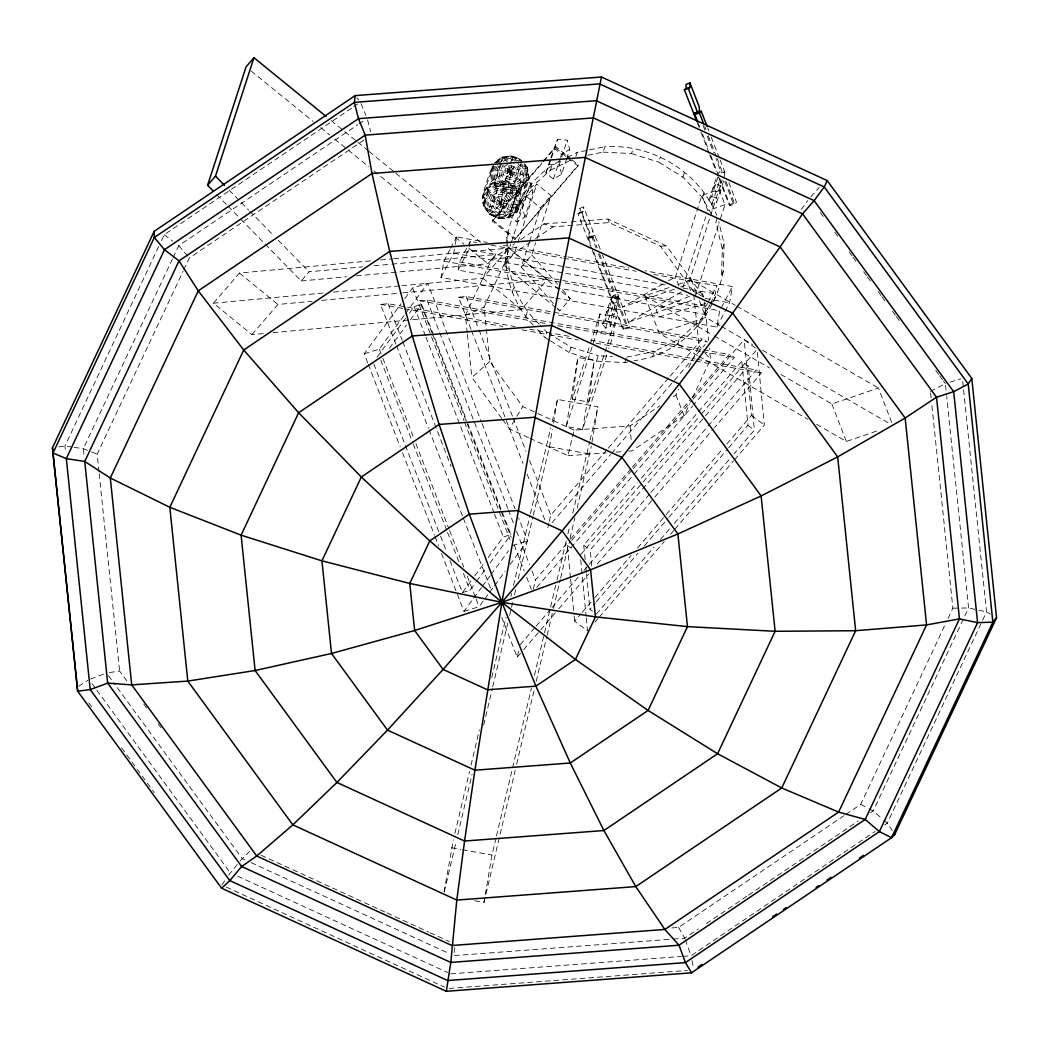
<?xml version="1.0" encoding="UTF-8"?>
<svg xmlns="http://www.w3.org/2000/svg" width="1049" height="1049" viewBox="0 0 1049 1049"><rect width="100%" height="100%" fill="white"/><g stroke="black" fill="none" stroke-linecap="round" stroke-linejoin="round"><path stroke-width="0.75" stroke-dasharray="5 3.75" d="M591.597 248.469L577.973 213.721L579.572 212.934L579.717 208.331L583.598 206.994L592.908 231.029L593.013 236.235L587.283 237.756L593.013 236.235M577.973 213.721L583.454 211.583L583.598 206.994M533.18 325.02C512.777 304.131 503.061 273.409 506.313 244.483M506.365 242.87C510.443 209.918 529.024 177.097 559.104 161.441M539.252 324.18C514.22 301.351 503.822 265.764 508.267 232.616L506.523 238.005M717.149 218.179L715.838 222.218L722.341 249.177L721.476 276.687L723.22 271.298L724.098 243.788L718.735 221.588M454.833 947.522L453.784 955.639L671.74 939.196M572.361 399.144L577.881 357.486L594.259 360.436L588.738 402.095L572.361 399.144L589.971 344.964M511.033 172.102L514.928 183.457L516.842 193.068L508.791 217.864L498.59 218.664L503.507 186.263L509.827 165.244M511.597 165.716L514.495 167.079L516.449 169.768L516.79 173.006L515.505 175.812L513.053 177.491L510.037 177.701L507.139 176.337L505.185 173.649L504.844 170.41L506.129 167.604L508.581 165.939L511.597 165.716L510.588 171.512M444.042 891.978L453.378 839.816M533.298 515.151L549.453 446.795L552.39 429.421M553.452 423.101L557.452 399.42L597.943 406.71L591.544 444.606M474.646 900.737L483.982 902.415L491.981 855.04L496.125 837.561M606.86 354.785L582.601 429.434L566.224 426.497L577.881 357.486M566.224 426.497L597.051 331.628L600.028 314.005L616.406 316.955L613.429 334.565L608.879 348.57M582.601 429.434L594.259 360.436M577.16 508.136L591.269 446.179M524.684 163.828L528.106 168.548L520.042 193.344C514.259 198.982 506.038 200.988 498.642 203.703C472.325 216.881 484.507 188.309 490.408 171.236L498.865 170.03L511.191 171.643L506.746 193.777L498.59 218.664M553.911 297.759L441.013 277.447L443.871 261.162L449.851 249.741M441.013 277.447L453.732 253.176L455.03 245.781M455.292 244.299L456.59 236.904L487.234 242.411M709.635 304.866L704.613 314.438L458.033 270.065L459.462 261.922L468.064 245.505M469.27 246.817L470.227 241.388L476.666 242.555M704.613 314.438L706.043 306.295L707.472 303.567M710.357 303.489L715.379 293.917L716.808 285.774L653.947 274.458M555.524 298.047L716.821 327.078L719.68 310.792L563.221 282.64M716.821 327.078L729.54 302.82L732.399 286.534L645.305 270.865M454.886 833.457L469.546 771.448M471.04 765.088L479.314 730.117M491.706 677.641L505.985 617.232M510.863 596.566L511.624 593.38M513.499 585.434L530.033 515.479M530.401 513.892L550.699 428.044M552.194 421.685L557.452 399.42M444.252 891.952L456.276 841.075M457.784 834.716L472.063 774.306M483.707 725.016L492.348 688.446M492.728 686.859L507.755 623.263M509.63 615.317L511.138 608.958M511.506 607.371L513.013 601.011M514.508 594.652L516.016 588.292M518.272 578.746L532.931 516.751M501.828 617.481L517.209 657.185L518.678 650.957M533.259 589.276L535.462 579.927L569.528 540.287M547.827 527.595L548.929 522.913M549.296 521.366L550.764 515.125L607.266 449.378M529.902 438.259L567.994 455.738L574.052 430.116L630.134 425.881L659.729 405.884M496.492 835.961L531.437 688.105M534.439 675.386L550.227 608.617M550.594 607.03L556.613 581.592M556.98 580.005L566.381 540.248M567.876 533.889L569.764 525.942M572.767 513.223L589.669 441.681M590.049 440.095L597.943 406.71M483.982 902.415L515.177 770.464M516.672 764.105L534.702 687.79M536.209 681.43L546.726 636.913M547.106 635.327L553.111 609.889M553.492 608.289L560.258 579.677M560.638 578.091L568.519 544.693M570.027 538.347L574.904 517.668M723.22 271.298C715.3 316.274 680.408 355.008 634.107 360.686M494.027 163.801L482.658 196.661L490.158 200.595L500.661 202.627L491.011 194.196L486.67 187.915L486.474 187.05L494.682 181.451L504.792 180.73L514.076 185.083L520.042 193.344L521.117 203.283L517 212.265L508.437 217.969L505.408 214.232L500.871 203.388M500.727 162.857L494.682 182.46L496.256 190.616L500.491 202.418M501.225 161.31L502.746 156.655L512.843 155.934L522.127 160.287L514.076 185.083L500.53 202.667L501.763 199.926M500.452 202.641L501.894 199.874C499.849 205.486 494.446 211.623 489.398 214.232L497.462 189.436L511.099 171.734M510.325 163.683L512.843 155.934L512.371 160.772L506.3 161.205L502.746 156.655L494.525 162.254L497.357 162.713L504.281 157.993L512.804 157.389L520.658 161.074M572.033 159.868L578.274 164.955L577.933 166.03L514.915 239.342L492.44 221.051L492.781 219.962L541.913 162.805M507.808 164.221L504.49 166.476L502.786 170.213L503.245 174.462L505.788 177.976L509.644 179.785L513.722 179.497L517.039 177.242L518.757 173.505L518.298 169.256L515.741 165.742C512.686 166.371 507.283 180.31 510.575 171.721L520.055 168.837L527.529 168.299L529.181 178.487L521.117 203.283L518.298 204.463L511.335 204.804L500.661 202.627M510.496 171.616L522.363 174.632L529.181 178.487L525.051 187.469L517 212.265C510.614 212.79 505.421 206.85 500.688 203.231L501.737 199.651M511.099 171.407L510.063 174.763M509.132 215.714L520.724 182.185L530.466 182.932L532.944 192.137L524.893 216.933L516.685 221.863L509.132 215.714L520.724 182.185M516.462 206.417L514.718 211.806L529.679 188.715L531.437 183.326M516.685 221.863L524.736 197.068L532.944 192.137M524.893 216.933L522.402 207.728L530.466 182.932M556.088 307.855L503.861 265.331L510.837 243.866M511.335 242.332L526.283 196.333L536.786 184.113L550.987 195.678L536.183 241.27M505.644 265.528L507.401 260.139M514.915 239.342L578.274 164.955M503.861 265.331L514.364 253.111L517.354 243.919M517.852 242.385L536.786 184.113M566.683 158.661L561.648 174.16L553.439 179.091L545.886 172.941L550.423 158.989M550.922 157.442L557.478 139.412L567.221 140.173L569.699 149.364L567.181 157.114M545.886 172.941L550.935 159.566M551.433 158.019L557.478 139.412M543.697 161.389L555.8 146.65L570.787 158.845M529.679 188.715L550.384 170.292L552.141 164.903M512.161 292.487L513.905 287.098M553.387 303.607L521.235 267.167L529.129 242.857M529.627 241.336L540.484 207.899L550.987 195.678M553.439 179.091L559.982 158.95M560.494 157.389L561.49 154.295L569.699 149.364M561.648 174.16L559.156 164.968L561.176 158.766M561.674 157.219L567.221 140.173M521.235 267.167L531.738 254.946L535.685 242.791M575.875 156.471L577.186 152.42L587.951 150.204M525.601 317.047L527.359 311.658M587.728 155.278L603.109 152.118L604.853 146.716C651.914 143.621 698.962 171.459 716.834 215.465M549.112 340.046L545.074 337.542L546.831 332.153L540.34 325.321M603.109 152.118L631.524 153.587L633.268 148.197M627.958 361.957L624.876 362.587L596.475 361.118L569.253 352.582L570.997 347.18L549.519 333.831M590.469 343.416L600.028 314.005M602.585 324.39L610.636 299.594L613.311 295.7L618.018 297.051L618.254 301.771L610.19 326.567L605.64 328.14L602.585 324.39L605.26 320.496L613.311 295.7M711.353 214.022L702.384 197.658L682.912 177.15L658.746 162.123L660.49 156.734M605.64 328.14L613.691 303.345L618.254 301.771M596.475 361.118L598.218 355.729L612.432 356.463M610.19 326.567L609.967 321.846L618.018 297.051M588.738 402.095L616.406 316.955M682.912 177.15L684.656 171.761M624.876 362.587L626.201 358.548M678.978 285.944L675.464 276.844L701.899 195.455L719.129 189.515L725.003 204.673L719.955 220.224M702.384 197.658L704.141 192.255M652.557 356.883L654.301 351.494L679.346 339.011L700.063 320.601L709.74 305.652M708.967 200.359L717.031 175.563L719.706 171.669L724.413 173.019L724.636 177.74L716.585 202.536L712.022 204.109L708.967 200.359L711.642 196.465L718.801 174.436M682.833 287.4L705.78 216.763M712.022 204.109L720.073 179.313L718.041 176.809M690.662 290.442L688.301 284.384L722.158 179.943M677.602 344.4L679.346 339.011M695.199 296.434L719.444 221.785M722.341 249.177L724.098 243.788M698.306 325.99L700.063 320.601M713.713 301.548L715.025 297.496L710.619 304.289M492.768 166.109L490.408 171.236L491.483 181.175L483.419 205.971L489.529 214.429M493.332 166.555L491.365 170.856L492.387 180.415L498.131 188.348L507.047 192.518L516.724 191.823L524.605 186.46L528.552 177.845L527.529 168.299L524.657 164.326M494.394 166.476L492.519 170.554L493.489 179.602L498.931 187.115L507.362 191.075L516.528 190.42L523.962 185.345L527.713 177.189L526.729 168.142L524.015 164.378M495.613 166.516L493.869 170.318L494.774 178.763L499.862 185.778L507.716 189.463L516.239 188.859L523.163 184.139L526.65 176.534L525.746 168.076L522.363 163.408M497.305 165.965L495.39 170.148L496.216 177.897L500.884 184.336L508.083 187.719L515.872 187.155L522.205 182.841L525.405 175.878L524.566 168.128L521.773 164.26M498.786 166.306L497.056 170.043L497.816 177.032L502.012 182.828L508.463 185.843L515.439 185.358L521.091 181.49L523.962 175.249L523.215 168.273L519.858 163.631M501.37 164.562L498.865 170.03L499.521 176.153L503.205 181.241L513.577 186.001L519.412 194.052L520.461 203.755L516.436 212.514M158.687 246.515L64.933 446.035L65.602 452.512M161.467 240.601L164.247 234.688L352.294 107.68M172.469 258.985L83.343 448.644L84.182 456.774M173.164 257.503L178.736 245.65L357.67 124.792M99.012 471.984L97.164 454.178L183.129 271.232M183.824 269.75L189.371 257.949L364.764 139.478M467.238 332.874L465.428 315.356L491.837 259.142L514.574 243.774M574.052 430.116L522.664 406.54L489.739 361.485L484.1 307.003L507.257 257.713L530.138 242.267M673.196 396.797L675.884 394.975L678.611 389.179M688.826 367.438L699.04 345.685L693.415 291.216L660.49 246.161L609.102 222.585L553.02 226.82L544.011 223.896L519.924 240.169M628.757 451.149L631.944 450.913L684.118 415.666L689.678 403.839M692.458 397.925L710.54 359.466L709.386 348.307M845.835 814.43L860.678 804.413L945.254 624.404M948.021 618.504L952.872 608.184L931.787 404.258M450.598 248.311L456.59 236.904M468.785 244.129L470.227 241.388M458.033 270.065L468.798 249.531L563.89 266.643M708.193 302.191L716.808 285.774M721.174 307.947L732.399 286.534M528.434 437.59L509.394 428.857L516.029 417.699M516.855 416.296L522.664 406.54M221.811 885.015L225.194 880.124M228.577 875.246L239.172 862.121M367.727 362.902L364.187 353.762L400.967 303.764M404.835 298.493L412.585 287.977L427.717 283.335L481.439 422.026M364.187 353.762L379.305 349.12L404.481 314.91M405.452 313.599L427.717 283.335M376.997 357.158L405.57 318.332M409.385 313.153L414.145 306.675L421.711 304.354L466.608 420.256M389.323 348.373L406.474 325.072M410.277 319.893L421.711 304.354M449.995 560.599L462.399 592.619L473.833 577.094M474.777 575.796L484.31 562.854M488.113 557.675L503.363 536.957L510.929 534.636L467.198 421.79M462.399 592.619L469.965 590.299L475.682 582.536M476.626 581.238L486.159 568.296M489.962 563.116L510.929 534.636M441.524 553.413L463.96 611.331L472.679 599.49M473.65 598.179L481.386 587.65M482.356 586.325L490.106 575.809M491.076 574.485L508.49 550.804M463.96 611.331L479.091 606.689L483.93 600.107M484.9 598.795L488.768 593.537M489.739 592.213L493.607 586.955M494.577 585.644L505.225 571.167M510.076 564.585L527.49 540.904L518.639 518.049M801.266 209.407L807.874 200.569M240.169 860.941L249.61 851.447M240.693 219.123L301.181 280.962L309.062 271.796L362.639 266.839M542.976 161.559L555.8 146.65M492.44 221.051L542.635 162.634M356.385 275.861L487.903 263.719L495.771 254.553L485.648 246.318M557.334 308.865L559.825 310.897L570.328 298.677L561.753 288.96M608.341 448.133L669.105 377.43M670.167 376.185L702.148 338.971L707.354 341.948L553.269 314.215M552.076 522.638L610.57 454.571M611.633 453.338L705.23 344.426M570.59 539.055L631.275 468.444M632.337 467.198L690.885 399.066M691.947 397.833L729.199 354.47L734.405 357.46L693.822 404.691M570.446 577.619L567.365 545.362L570.564 541.638M571.626 540.405L632.337 469.755M633.399 468.51L691.986 400.351M693.048 399.105L744.174 339.614L757.09 349.304L700.64 414.984M536.786 587.414L632.927 475.551M634.002 474.305L692.746 405.937M585.132 559.563L583.742 545.139L637.149 482.986M641.424 478.016L741.827 361.184L748.278 366.035L754.401 430.169L734.116 453.784M580.281 555.039L699.578 416.23M591.741 566.014L590.207 549.978L704.482 416.991M705.557 415.745L748.278 366.035M520.147 644.729L535.042 627.394M536.105 626.161L551 608.84M552.062 607.594L578.642 576.662M583.965 570.472L588.214 565.516M589.276 564.283L649.908 493.738M650.97 492.506L756.25 369.982L761.456 372.959L714.526 427.572M517.209 657.185L522.546 650.983M523.608 649.737L539.606 631.118M540.668 629.885L557.74 610.02M558.802 608.787L588.673 574.026M597.209 564.1L653.737 498.314M654.799 497.082L713.464 428.818M586.286 617.94L587.519 630.842L574.603 621.152L581.002 613.717M582.064 612.485L593.786 598.848M594.849 597.602L631.065 555.472M637.451 548.037L665.145 515.806M666.207 514.561L722.656 448.88M726.918 443.924L751.425 415.404L744.174 339.614M592.462 611.213L589.879 609.272L595.216 603.057M596.278 601.811L637.936 553.334M644.348 545.886L667.846 518.534M668.908 517.301L727.652 448.933M728.727 447.7L747.95 425.317L741.827 361.184M596.33 614.111L654.012 547.001M660.411 539.54L670.023 528.355M674.297 523.385L729.842 458.754M594.98 622.162L598.166 618.451M599.241 617.205L664.214 541.599M670.599 534.164L673.799 530.453M674.861 529.207L733.448 461.036M734.51 459.803L764.328 425.094L757.247 350.917M263.233 333.569L251.865 334.618L213.445 303.213L239.474 273.055L372.565 260.716M251.865 334.618L277.893 304.472L311.986 301.299M401.741 285.748L482.894 278.208L508.922 248.062L547.342 279.467L521.327 309.625L410.946 319.866M810.811 196.858L819.138 187.469M594.862 235.304L587.479 237.848L588.502 238.569L593.065 236.995L594.862 235.304L601.916 253.504M719.142 179.038L729.134 204.817L730.143 205.538L734.706 203.965L736.503 202.273L728.871 182.552M592.187 249.977L622.739 328.848L623.762 329.57L628.325 327.996L630.121 326.305L602.506 255.012M501.697 418.315L471.853 377.47L489.739 361.485M495.312 162.254L503.192 156.878L512.869 156.196L521.786 160.366M496.256 162.398L503.704 157.324L512.856 156.668L521.287 160.628M498.577 163.185L504.91 158.871L512.699 158.32L518.455 161.008M503.323 161.494L505.592 159.946L512.555 159.448L517.721 161.874M507.978 217.772L515.649 212.554L519.504 204.149L518.508 194.839L512.909 187.102L504.215 183.037L494.787 183.706L487.116 188.938L483.261 197.33L484.258 206.653L489.857 214.376L498.55 218.454L508.791 217.864M353.644 106.762L357.709 104.021M359.02 123.874L364.449 120.215M535.514 238.634L553.02 226.82M672.016 927.919L678.533 927.434L844.484 815.348M673.366 939.078L684.761 938.212L698.319 929.06M706.449 923.566L747.111 896.108M748.475 895.19L858.279 821.026M870.473 812.791L873.188 810.956L968.568 607.961L946.709 396.614M682.951 956.347L691.068 955.731L875.063 831.464M884.543 825.065L887.244 823.242L986.545 611.895L963.559 389.677M78.531 686.269L87.775 680.434M662.942 284.004L622.582 307.055L674.546 289.131M668.501 280.817L675.464 276.844M681.339 292.015L628.456 322.213L694.189 299.542M930.437 391.316L944.008 384.314M729.134 204.817L736.503 202.273M622.739 328.848L630.121 326.305M567.286 157.363L577.186 152.42M550.384 170.292L571.259 159.894M465.428 315.356L484.1 307.003M689.495 296.369L656.084 309.875L658.838 316.995L706.252 303.331M695.566 293.917L701.65 291.452L703.945 297.392M90.555 679.044L105.097 673.537M579.572 212.934L583.454 211.583M589.132 237.572L589.027 232.367L592.908 231.029M725.003 204.673L707.787 210.613L701.899 195.455M680.67 287.02L688.301 284.384M697.546 355.493L659.283 333.385L644.833 295.87L670.35 287.124M677.851 284.554L691.357 279.926L735.297 305.311M659.283 333.385L705.807 317.441L719.981 325.636M780.876 374.48L831.896 403.957L878.433 388.012L892.293 424.032M816.581 424.281L846.346 441.472L877.869 430.667M511.112 171.538L499.521 176.153L491.483 181.175L497.462 189.436L506.746 193.777L516.842 193.068L525.051 187.469L519.858 180.1L510.732 171.866M950.001 382.177L960.832 378.807M512.371 545.546L527.49 540.904M589.486 149.889L604.853 146.716M626.633 357.198L654.301 351.494M109.45 672.553L119.599 671.045L127.309 681.601M58.692 446.926L64.933 446.035L72.604 447.123M380.682 259.955L392.051 258.906M393.677 258.749L508.922 248.062M374.008 265.79L390.241 264.296M391.867 264.151L495.771 254.553M491.837 259.142L507.257 257.713M301.181 280.962L346.642 276.766M213.445 303.213L323.826 292.973M333.569 292.068L400.115 285.892M321.715 300.407L401.256 293.025M402.882 292.868L547.342 279.467M395.932 344.124L380.551 304.407L388.051 303.712L515.072 326.58M431.978 332.861L419.561 300.801L427.061 300.093L701.886 349.553M470.975 329.216L458.57 297.182L466.071 296.487L702.148 338.971M272.976 332.664L409.32 320.011M544.011 223.896L569.594 221.968M571.194 221.85L607.961 219.084L666.561 245.964L704.102 297.339L693.415 291.216M567.994 455.738L606.361 452.84M615.96 452.119L622.359 451.634M450.598 973.865L681.326 956.465M449.156 988.433L687.331 970.456M504.53 181.752L494.682 182.46L486.67 187.915L482.658 196.661L483.707 206.365M508.857 183.89L514.928 183.457L519.858 180.1L522.363 174.632L521.707 168.509L518.022 163.421M660.49 246.161L666.561 245.964M952.872 608.184L968.568 607.961L986.545 611.895L990.295 614.085M549.427 164.208L559.156 164.968M512.673 206.981L522.402 207.728M74.138 447.333L83.343 448.644L90.253 451.411M503.363 245.322L566.263 256.638M567.876 256.926L629.164 267.954M491.168 245.164L562.08 257.923M563.693 258.211L636.218 271.271M565.49 266.931L665.42 284.922M683.148 288.108L715.379 293.917M453.732 253.176L687.606 295.267M705.348 298.467L729.54 302.82M459.462 261.922L706.043 306.295M443.871 261.162L561.608 282.351M458.57 297.182L551.656 313.926M703.486 349.855L729.199 354.47M597.051 331.628L613.429 334.565M419.561 300.801L548.063 323.918M557.701 325.662L700.666 351.389M702.279 351.677L734.405 357.46M529.548 329.176L569.738 336.414M590.639 340.178L695.159 358.981M696.759 359.269L756.25 369.982M380.551 304.407L403.052 308.458M404.652 308.747L502.694 326.396M521.982 329.871L547.696 334.5M549.309 334.788L578.235 339.994M595.911 343.167L693.953 360.817M695.566 361.105L761.456 372.959M549.453 446.795L589.944 454.073M451.503 847.762L460.852 849.441M462.399 849.716L491.981 855.04M711.642 196.465L716.349 197.815L716.585 202.536M605.26 320.496L609.967 321.846M631.524 153.587L658.746 162.123M570.997 347.18L598.218 355.729M91.63 451.962L97.164 454.178M261.044 855.197L385.573 912.315M387.055 912.997L428.569 932.036M430.051 932.718L449.326 941.556M245.099 859.918L242.149 858.567L116.177 686.151M251.026 862.632L449.339 953.607M237.703 876.217L447.621 972.502M226.269 887.061L444.553 987.188M489.398 214.232L498.681 218.572M860.678 804.413L867.628 808.045M869.018 808.779L873.188 810.956L882.563 819.138M736.713 306.124L878.433 388.012M721.397 326.449L752.579 344.465M762.492 350.196L890.037 423.888M644.833 295.87L712.861 335.169M714.277 335.995L769.546 367.924M698.962 356.319L808.084 419.364M550.45 340.886L569.253 352.582M751.425 415.404L764.328 425.094M747.95 425.317L754.401 430.169M583.742 545.139L590.207 549.978M567.365 545.362L571.246 548.26M164.247 234.688L172.692 241.073M555.446 147.725L566.683 156.878M567.942 157.888L577.933 166.03M553.938 148.145L561.49 154.295M526.283 196.333L540.484 207.899M517.183 190.918L524.736 197.068M492.781 219.962L515.269 238.267M514.364 253.111L560.376 290.573M561.621 291.583L570.328 298.677M331.182 120.569L356.503 141.182M357.775 142.218L367.897 150.466M369.169 151.489L394.49 172.102M395.748 173.137L480.586 242.188M251.131 70.991L313.179 121.487M320.771 127.676L329.635 134.888M334.697 139.019L368.881 166.843M373.942 170.961L463.842 244.142M468.903 248.259L487.903 263.719M482.894 278.208L521.327 309.625M239.474 273.055L277.893 304.472M510.955 171.38L502.904 165.467L500.779 170.082L501.343 175.301L504.477 179.615L509.25 181.857L514.351 181.49L518.494 178.671L520.619 174.055L520.055 168.837L517.708 165.598M883.73 820.161L887.244 823.242L892.293 830.572M229.167 190.118L248.574 209.957M249.714 211.124L273.684 235.619M278.247 240.287L309.062 271.796M216.723 194.616L227.004 205.119M228.144 206.286L239.552 217.956M537.508 329.57L545.074 337.542M531.738 254.946L557.465 284.095M557.675 308.458L559.825 310.897M178.736 245.65L189.371 257.949M699.04 345.685L701.138 348.189M705.308 353.198L710.54 359.466M610.636 299.594L613.691 303.345M356.896 97.806L358.653 99.996M820.344 212.514L823.229 216.461M834.768 232.262L837.653 236.209M849.192 251.996L852.076 255.943M853.047 257.267L855.932 261.214M863.615 271.743L866.5 275.69M867.471 277.002L870.355 280.948M878.039 291.478L880.937 295.438M881.894 296.749L884.779 300.696M892.476 311.225L895.361 315.172M896.318 316.483L899.203 320.443M935.747 370.454L938.632 374.401M939.589 375.712L942.474 379.659M943.431 380.984L945.359 383.606M502.655 419.626L509.394 428.857M143.7 704.023L146.585 707.97M158.15 723.81L161.048 727.757M108.48 675.622L115.206 684.827M91.997 683.568L95.865 688.865M96.836 690.176L230.269 872.794M88.772 702.935L91.669 706.882M121.553 747.793L154.334 792.651M678.533 927.434L684.761 938.212M508.581 165.939L510.653 171.131M361.026 103.667L365.931 115.442M675.884 394.975L684.118 415.666M707.721 127.952L708.888 130.981M711.248 137.052L719.47 158.281M720.06 159.802L725.934 174.973M704.744 126.614L705.911 129.643M708.272 135.714L716.493 156.944M717.083 158.465L722.958 173.623L724.754 171.931L721.306 172.469L716.021 158.819M725.895 181.215L734.706 203.965M703.092 125.447L704.862 129.997M707.21 136.068L713.674 152.748M724.833 181.569L733.067 202.798M698.411 123.638L699.591 126.667M702.528 134.246L708.403 149.417M710.763 155.488L717.804 173.688M719.575 178.238L730.143 205.538M697.401 122.917L700.339 130.496M700.929 132.017L709.15 153.246M709.74 154.767L716.205 171.446M593.065 236.995L597.183 247.603M599.53 253.674L628.325 327.996M591.413 235.828L596.12 247.957M598.468 254.028L626.673 326.829M581.854 212.383L591.164 236.418M579.717 208.331L589.027 232.367M588.502 238.569L590.849 244.627M593.786 252.219L623.762 329.57M466.071 296.487L478.423 328.363M479.013 329.884L512.541 416.44M513.118 417.948L526.06 451.358M529.601 460.472L550.764 515.125M471.565 330.75L523.005 463.501M527.136 474.187L544.877 519.963M482.029 423.547L515.098 508.896M427.061 300.093L507.768 508.45M508.359 509.971L514.246 525.182M516.606 531.266L529.575 564.716M531.922 570.8L535.462 579.927M432.568 334.382L500.583 509.945M501.173 511.479L511.23 537.429M514.18 545.06L524.238 571.01M526.598 577.12L531.332 589.341M412.585 287.977L463.946 420.57M464.55 422.091L510.011 539.448M414.145 306.675L425.369 335.654M425.96 337.175L493.909 512.555M494.499 514.089L503.363 536.957M388.051 303.712L402.2 340.256M402.79 341.777L451.149 466.608M396.522 345.646L428.464 428.11M429.054 429.644L462.779 516.685M463.37 518.219L491.181 589.997M379.305 349.12L382.256 356.739M382.846 358.26L413.555 437.512M415.915 443.609L448.985 528.958M449.575 530.479L463.737 567.063M467.277 576.203L475.551 597.55M476.141 599.071L479.091 606.689M380.761 360.017L412.663 442.376M413.254 443.897L446.926 530.82M447.517 532.354L459.331 562.854M463.461 573.528L469.965 590.299M373.785 363.872L439.951 534.675M440.541 536.196L446.454 551.446M368.317 364.423L400.193 446.73M402.554 452.827L434.443 535.121M435.033 536.642L438.574 545.795M831.896 403.957L846.346 441.472M691.357 279.926L697.139 294.926M699.447 300.932L705.807 317.441M685.285 939.681L691.068 955.731M607.961 219.084L609.102 222.585M367.556 119.888L370.717 131.925M691.999 960.478L693.546 968.384M962.72 381.574L963.388 388.064M945.529 385.232L946.539 394.988M930.607 392.929L931.106 397.794M704.6 302.125L708.56 340.348M467.395 334.461L471.853 377.47M99.17 473.597L119.599 671.045M585.893 567.575L586.352 572.387M586.509 574L589.879 609.272M580.74 559.878L586.129 616.327M570.604 579.232L573.987 614.701M574.144 616.314L574.603 621.152M630.134 425.881L631.262 441.524M487.785 190.092L484.153 198.012L485.097 206.797L490.381 214.101L498.563 217.93L507.441 217.3L514.666 212.37L518.298 204.463L517.354 195.678L512.069 188.374L503.887 184.545L494.997 185.175L487.785 190.092M488.664 191.377L485.307 198.694L486.185 206.823L491.076 213.576L498.642 217.117L506.824 216.54L513.486 212.003L516.842 204.686L515.964 196.556L511.073 189.803L503.507 186.263L495.325 186.84L488.664 191.377M489.752 192.754L486.723 199.349L487.51 206.719L491.942 212.842L498.773 216.042L506.142 215.504L512.148 211.426L515.177 204.817L514.377 197.448L509.945 191.338L503.127 188.138L495.744 188.663L489.752 192.754M491.011 194.196L488.349 199.992L489.044 206.496L492.951 211.885L498.957 214.704L505.408 214.232L510.666 210.665L513.328 204.857L512.633 198.353L508.726 192.964L502.72 190.157L496.256 190.616L491.011 194.196M492.427 195.665L490.158 200.595L490.762 206.142L494.092 210.744L499.193 213.131L504.648 212.75L509.08 209.721L511.335 204.804L510.745 199.244L507.401 194.642L502.314 192.255L496.859 192.649L492.427 195.665M493.961 197.146L492.125 201.146L492.61 205.683L495.338 209.446L499.468 211.373L503.848 211.059L507.414 208.633L509.25 204.647L508.765 200.11L506.038 196.347L501.907 194.406L497.514 194.721L493.961 197.146M507.782 168.823L507.165 172.888L508.503 174.724L510.417 175.629L513.905 174.422L514.521 170.344L513.197 168.522L511.269 167.617L507.782 168.823M495.587 198.602L494.197 201.631L494.564 205.106L496.662 207.99L499.783 209.459L503.048 209.223L505.71 207.414L507.1 204.398L506.719 200.91L504.635 198.025L501.501 196.569L498.236 196.792L495.587 198.602M509.434 170.122L509.853 173.151L512.279 173.072L511.86 170.03L509.434 170.122M497.265 200.018L496.597 204.45L498.039 206.443L500.137 207.427L503.992 206.089L504.674 201.657L503.232 199.664L501.12 198.681L497.265 200.018M498.983 201.342L499.442 204.804L502.314 204.686L501.855 201.224L498.983 201.342M609.259 308.183L606.584 312.077L609.639 315.828L614.203 314.254L613.967 309.521L609.259 308.183M715.654 184.152L712.979 188.033L716.021 191.797L720.584 190.223L720.348 185.489L715.654 184.152M618.372 295.975L616.563 297.667L612.013 299.24L610.99 298.519L618.372 295.975"/><path stroke-width="1.5" d="M696.811 121.396L684.354 89.69L685.967 88.89L686.112 84.3L689.993 82.963L699.303 106.998L699.395 112.204L693.664 113.725L699.395 112.204M684.354 89.69L689.849 87.552L689.993 82.963M355.139 95.603L354.339 102.382L358.483 118.655L365.183 135.124L372.002 173.478L389.704 251.406L412.309 335.942L439.125 424.452L469.296 514.18L501.907 602.336L535.921 686.138L570.276 763.003L603.909 830.52L635.773 886.589L664.856 929.44L679.018 945.215L685.43 962.602L691.54 972.803L891.584 837.679L894.823 834.243L996.55 617.743L971.794 378.479L827.189 180.559L601.47 77.023L355.139 95.603L154.177 231.331L52.45 447.831L77.665 691.199L221.614 888.228L446.31 991.292L691.54 972.803M446.31 991.292L450.782 962.431L456.813 900.081L464.563 841.036L474.895 770.202L501.907 602.336L551.656 325.426L601.47 77.023M213.301 191.115L207.597 185.28L246.069 66.874L253.95 57.708L326.121 116.452M207.597 185.28L215.478 176.114L253.95 57.708M827.189 180.559L824.265 186.958L814.116 200.647L802.537 213.839L780.141 246.921L732.622 313.113L679.319 384L621.9 457.351L562.133 530.899L501.907 602.336L443.084 669.432L387.501 730.117L336.899 782.462L292.841 824.868L256.73 855.997L241.663 866.5L229.797 880.609L221.614 888.228M971.794 378.479L968.214 383.973L953.685 391.683L936.521 397.204L905.156 418.04L837.679 456.892L761.115 495.941L677.89 533.98L590.574 569.817L501.907 602.336L414.643 630.515L331.51 653.475L255.104 670.521L187.797 681.089L131.702 684.879L107.68 683.135L90.214 689.573L77.665 691.199L52.45 447.831M996.55 617.743L992.865 622.162L891.584 837.679L879.39 831.595L865.202 819.466L838.61 812.096L781.754 787.983L717.582 753.746L648.085 710.448L575.442 659.454L501.907 602.336L429.775 540.878L361.315 477.007L298.637 412.716L243.722 349.999L198.261 290.822L178.999 260.873L164.509 249.662L154.295 237.494L154.177 231.331M697.808 111.797L693.874 113.817L694.897 114.538L699.447 112.964L701.256 111.273L707.131 126.431M697.939 967.217L702.004 964.464M772.615 916.774L776.693 914.02M783.472 909.444L786.199 907.608M816.07 887.428L818.784 885.592M826.927 880.098L831.005 877.344M859.511 858.082L863.589 855.328M892.109 836.079L894.823 834.243M685.967 88.89L689.849 87.552M698.949 111.614L701.256 111.273M215.478 176.114L224.604 185.45M699.447 112.964L703.564 123.572M688.236 88.352L697.546 112.387M694.897 114.538L697.834 122.117M154.295 237.494L53.014 453.024L66.323 458.623L84.746 461.455L110.302 478.003L169.82 507.283L241.1 535.174L321.925 560.835L409.766 583.454L501.907 602.336L595.439 616.878L687.475 626.62L775.119 631.288L855.656 630.711L926.569 624.916L959.455 618.884L977.589 622.634L992.865 622.162L968.214 383.973L824.265 186.958L599.569 83.881L354.339 102.382L154.295 237.494M164.509 249.662L66.323 458.623L90.214 689.573L229.797 880.609L447.648 980.54L685.43 962.602L879.39 831.595L977.589 622.634L953.685 391.683L814.116 200.647L596.252 100.717L358.483 118.655L164.509 249.662M178.999 260.873L84.746 461.455L107.68 683.135L241.663 866.5L450.782 962.431L679.018 945.215L865.202 819.466L959.455 618.884L936.521 397.204L802.537 213.839L593.419 117.908L365.183 135.124L178.999 260.873M198.261 290.822L110.302 478.003L131.702 684.879L256.73 855.997L451.883 945.516L664.856 929.44L838.61 812.096L926.569 624.916L905.156 418.04L780.141 246.921L584.988 157.402L372.002 173.478L198.261 290.822M243.722 349.999L169.82 507.283L187.797 681.089L292.841 824.868L456.813 900.081L635.773 886.589L781.754 787.983L855.656 630.711L837.679 456.892L732.622 313.113L568.65 237.9L389.704 251.406L243.722 349.999M298.637 412.716L241.1 535.174L255.104 670.521L336.899 782.462L464.563 841.036L603.909 830.52L717.582 753.746L775.119 631.288L761.115 495.941L679.319 384L551.656 325.426L412.309 335.942L298.637 412.716M361.315 477.007L321.925 560.835L331.51 653.475L387.501 730.117L474.895 770.202L570.276 763.003L648.085 710.448L687.475 626.62L677.89 533.98L621.9 457.351L534.505 417.266L439.125 424.452L361.315 477.007M429.775 540.878L409.766 583.454L414.643 630.515L443.084 669.432L487.47 689.796L535.921 686.138L575.442 659.454L595.439 616.878L590.574 569.817L562.133 530.899L517.747 510.535L469.296 514.18L429.775 540.878"/></g></svg>
